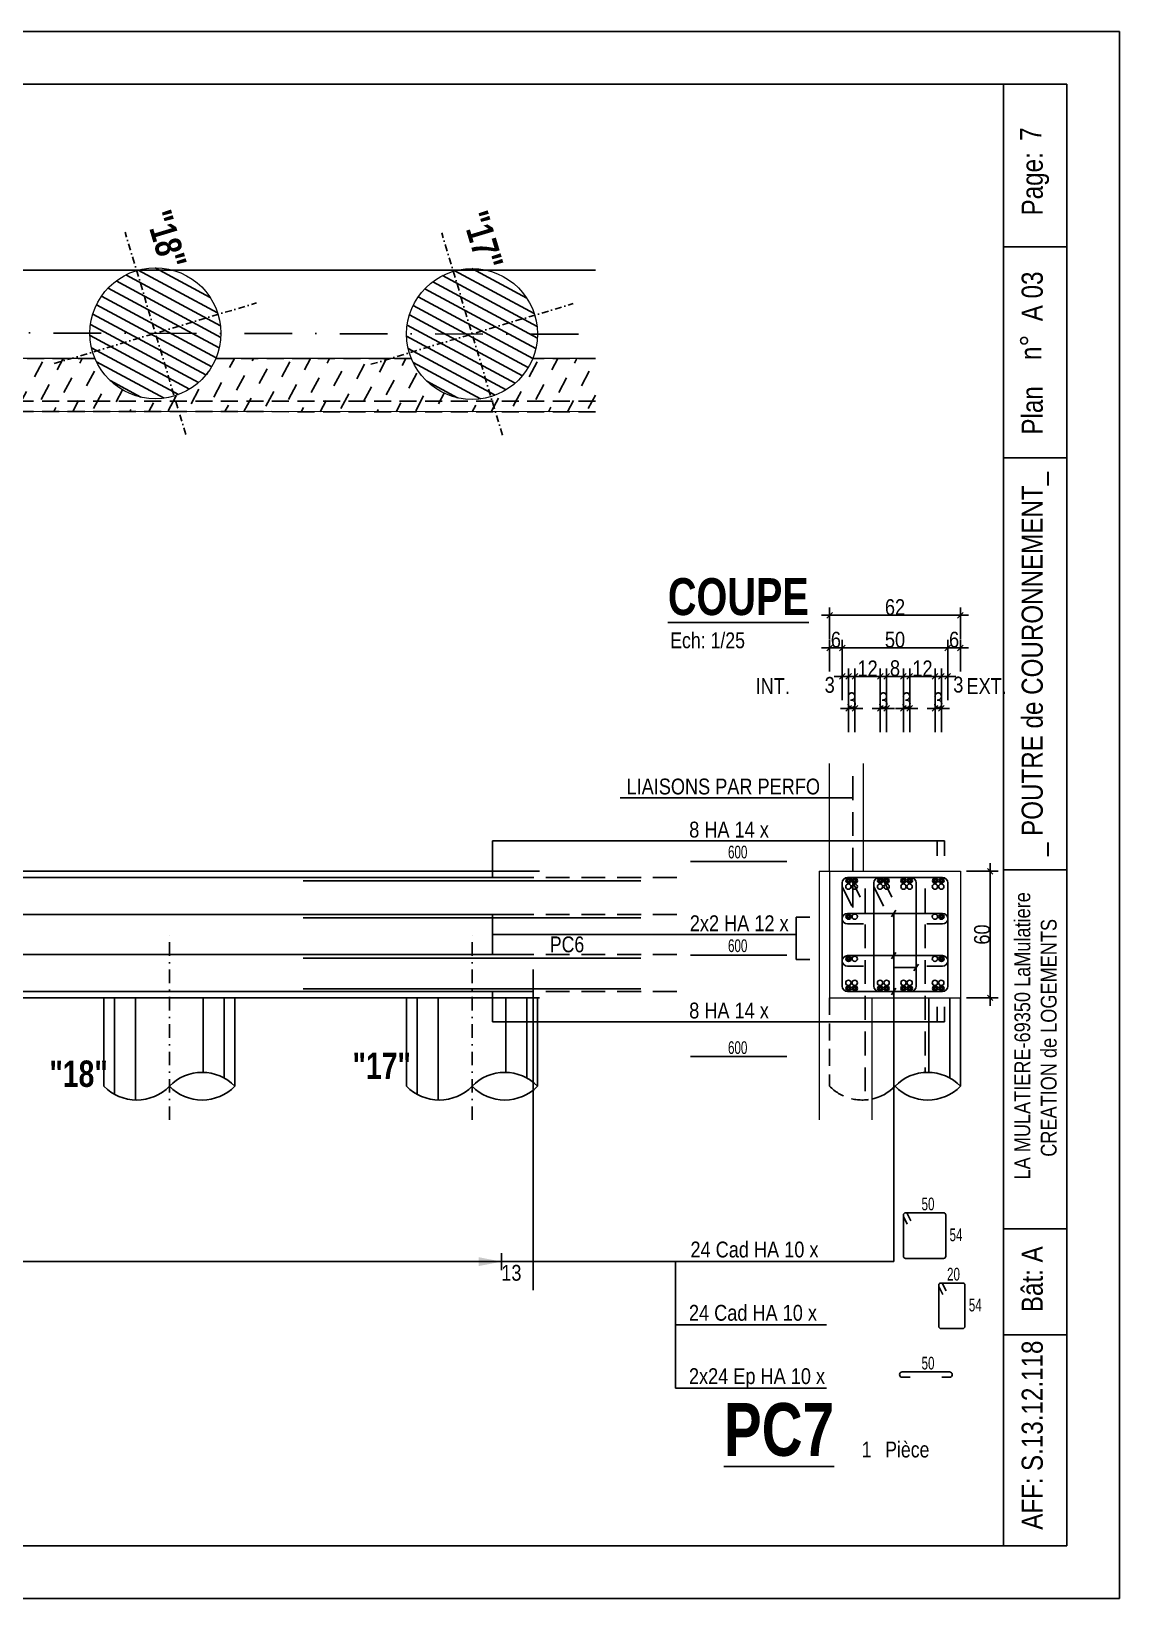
# Model space of a CAD drawing. Header units: centimetres. Extents: x 20328 to 51171, y -21855 to -16644.
# Drawn here: x 37892 to 38923, y -18525 to -17040 of the extents above; entities that cross this region are included whole.
import ezdxf
from ezdxf.enums import TextEntityAlignment as Align

# ---------------------------------------------------------------- set-up
doc = ezdxf.new("R2010")
doc.units = ezdxf.units.CM
doc.header["$LTSCALE"] = 25.4
doc.header["$PDMODE"] = 1
doc.header["$PDSIZE"] = -2
doc.linetypes.add('CACHEX2', pattern=[19.049999999999997, 12.7, -6.35])
doc.linetypes.add('TIRETPTX2', pattern=[50.8, 25.4, -12.7, 0, -12.7])
for name, color, linetype in [('01_cote_gen', 4, 'Continuous'), ('01_fenetres', 171, 'Continuous'), ('01_linteaux', 2, 'Continuous'), ('01_murs_sup', 2, 'CACHEX2'), ('01_poch_murs', 253, 'Continuous'), ('01_texte', 230, 'Continuous'), ('AA_COTES', 2, 'Continuous')]:
    doc.layers.add(name, color=color, linetype=linetype)
doc.layers.add('01_murs_coup', color=5, linetype='Continuous', lineweight=60)
doc.layers.add('01_PIEUX', color=5, linetype='Continuous', lineweight=60)
doc.styles.add('impact', font='impact.ttf')
doc.styles.add('MATTE_TXT', font='arial.ttf')
doc.styles.add('STYLE2', font='ARIALN.TTF')
doc.dimstyles.new('JB25', dxfattribs={"dimscale": 0.1, "dimtxt": 150, "dimasz": 15, "dimexe": 0.1, "dimexo": 0.1, "dimgap": 0.09, "dimtad": 1, "dimdec": 1, "dimlfac": 0.5, "dimdsep": 46, "dimtxsty": 'STYLE2', "dimblk1": 'BOND_G', "dimblk2": 'BOND_D', "dimsah": 1, "dimcen": 1.5, "dimdle": 0.01, "dimse1": 1, "dimse2": 1, "dimclrd": 4, "dimclre": 2, "dimclrt": 6, "dimazin": 2, "dimtfac": 2.333333333333333, "dimtdec": 1, "dimtix": 1, "dimtmove": 2, "dimatfit": 3, "dimldrblk": 'BOND_G', "dimfxl": 1, "dimtolj": 1, "dimtzin": 0, "dimarcsym": 0})

# ---------------------------------------------------------------- blocks, each defined once
blk = doc.blocks.new('BOND_G')
at = {"layer": 'AA_COTES', "color": 0}
for p, q in [((0, -5), (0, 14.99999999999999)), ((5, 0), (-5, 0)), ((1.767766952966312, 1.767766952966312), (-1.767766952966426, -1.767766952966426))]:
    blk.add_line(p, q, dxfattribs=at)
blk = doc.blocks.new('BOND_D')
at = {"layer": 'AA_COTES', "color": 0}
for p, q in [((5, 0), (-5, 0)), ((-1.767766952966312, -1.767766952966312), (1.767766952966426, 1.767766952966426)), ((0, 5), (0, -15))]:
    blk.add_line(p, q, dxfattribs=at)
blk = doc.blocks.new('*D149')
at = {"layer": '01_cote_gen', "color": 4, "lineweight": -2, "ltscale": 3, "transparency": 16777216}
blk.add_line((38800.09260186889, -17837.67385130854), (38800.09260186889, -17954.67385130854), dxfattribs=at)
at = {"layer": 'Defpoints', "color": 0, "ltscale": 3, "transparency": 16777216}
for p in [(38695.06201188499, -17836.17385130854), (38695.06201188499, -17956.17385130854), (38800.09260186889, -17956.17385130854)]:
    blk.add_point(p, dxfattribs=at)
at = {"layer": '01_cote_gen', "color": 4, "lineweight": -2, "ltscale": 3, "transparency": 16777216, "xscale": 1.5, "yscale": 1.5, "zscale": 1.5}
for name, p, rotation in [('BOND_G', (38800.09260186889, -17836.17385130854), 90), ('BOND_D', (38800.09260186889, -17956.17385130854), 270)]:
    blk.add_blockref(name, p, dxfattribs=dict(at, rotation=rotation))
at = {"layer": '01_cote_gen', "color": 6, "ltscale": 3, "transparency": 16777216, "insert": (38792.42500705308, -17896.17385130854), "char_height": 15, "attachment_point": 5, "rotation": 90, "style": 'STYLE2'}
blk.add_mtext('\\A1;60', dxfattribs=at)
blk = doc.blocks.new('*D150')
at = {"layer": '01_cote_gen', "color": 4, "lineweight": -2, "ltscale": 3, "transparency": 16777216}
blk.add_line((38649.43281403344, -17593.73016370463), (38770.43281403344, -17593.73016370463), dxfattribs=at)
at = {"layer": 'Defpoints', "color": 0, "ltscale": 3, "transparency": 16777216}
for p in [(38771.93281403344, -17593.73016370463), (38647.93281403344, -17606.14293581467), (38771.93281403344, -17606.14293581467)]:
    blk.add_point(p, dxfattribs=at)
at = {"layer": '01_cote_gen', "color": 4, "lineweight": -2, "ltscale": 3, "transparency": 16777216, "xscale": 1.5, "yscale": 1.5, "zscale": 1.5, "rotation": 180}
blk.add_blockref('BOND_G', (38647.93281403344, -17593.73016370463), dxfattribs=at)
at = {"layer": '01_cote_gen', "color": 4, "lineweight": -2, "ltscale": 3, "transparency": 16777216, "xscale": 1.5, "yscale": 1.5, "zscale": 1.5}
blk.add_blockref('BOND_D', (38771.93281403344, -17593.73016370463), dxfattribs=at)
at = {"layer": '01_cote_gen', "color": 6, "ltscale": 3, "transparency": 16777216, "insert": (38709.93281403344, -17586.06256888881), "char_height": 15, "attachment_point": 5, "style": 'STYLE2'}
blk.add_mtext('\\A1;62', dxfattribs=at)
blk = doc.blocks.new('*D151')
at = {"layer": '01_cote_gen', "color": 4, "lineweight": -2, "ltscale": 3, "transparency": 16777216}
blk.add_line((38661.43281403344, -17624.55937039464), (38758.43281403344, -17624.55937039464), dxfattribs=at)
at = {"layer": 'Defpoints', "color": 0, "ltscale": 3, "transparency": 16777216}
for p in [(38759.93281403344, -17624.55937039464), (38659.93281403344, -17672.43817275892), (38759.93281403344, -17672.43817275892)]:
    blk.add_point(p, dxfattribs=at)
at = {"layer": '01_cote_gen', "color": 4, "lineweight": -2, "ltscale": 3, "transparency": 16777216, "xscale": 1.5, "yscale": 1.5, "zscale": 1.5, "rotation": 180}
blk.add_blockref('BOND_G', (38659.93281403344, -17624.55937039464), dxfattribs=at)
at = {"layer": '01_cote_gen', "color": 4, "lineweight": -2, "ltscale": 3, "transparency": 16777216, "xscale": 1.5, "yscale": 1.5, "zscale": 1.5}
blk.add_blockref('BOND_D', (38759.93281403344, -17624.55937039464), dxfattribs=at)
at = {"layer": '01_cote_gen', "color": 6, "ltscale": 3, "transparency": 16777216, "insert": (38709.93281403344, -17616.89177557881), "char_height": 15, "attachment_point": 5, "style": 'STYLE2'}
blk.add_mtext('\\A1;50', dxfattribs=at)
blk = doc.blocks.new('*D152')
at = {"layer": '01_cote_gen', "color": 4, "lineweight": -2, "ltscale": 3, "transparency": 16777216}
blk.add_line((38661.43281403344, -17651.56581411452), (38664.43281403344, -17651.56581411452), dxfattribs=at)
at = {"layer": 'Defpoints', "color": 0, "ltscale": 3, "transparency": 16777216}
for p in [(38665.93281403344, -17651.56581411452), (38665.93281403344, -17679.09484199704), (38659.93281403344, -17694.19157116121)]:
    blk.add_point(p, dxfattribs=at)
at = {"layer": '01_cote_gen', "color": 4, "lineweight": -2, "ltscale": 3, "transparency": 16777216, "xscale": 1.5, "yscale": 1.5, "zscale": 1.5, "rotation": 180}
blk.add_blockref('BOND_G', (38659.93281403344, -17651.56581411452), dxfattribs=at)
at = {"layer": '01_cote_gen', "color": 4, "lineweight": -2, "ltscale": 3, "transparency": 16777216, "xscale": 1.5, "yscale": 1.5, "zscale": 1.5}
blk.add_blockref('BOND_D', (38665.93281403344, -17651.56581411452), dxfattribs=at)
at = {"layer": '01_cote_gen', "color": 6, "ltscale": 3, "transparency": 16777216, "insert": (38648.06096155394, -17659.70327460143), "char_height": 15, "attachment_point": 5, "style": 'STYLE2'}
blk.add_mtext('\\A1;3', dxfattribs=at)
blk = doc.blocks.new('*D153')
at = {"layer": '01_cote_gen', "color": 4, "lineweight": -2, "ltscale": 3, "transparency": 16777216}
for p, q in [((38664.43281403344, -17681.93637723727), (38662.93281403344, -17681.93637723727)), ((38671.93281403344, -17681.93637723727), (38665.93281403344, -17681.93637723727)), ((38673.43281403344, -17681.93637723727), (38674.93281403344, -17681.93637723727))]:
    blk.add_line(p, q, dxfattribs=at)
at = {"layer": 'Defpoints', "color": 0, "ltscale": 3, "transparency": 16777216}
for p in [(38665.93281403344, -17679.09484199704), (38665.93281403344, -17681.93637723727), (38671.93281403344, -17679.09484199704)]:
    blk.add_point(p, dxfattribs=at)
at = {"layer": '01_cote_gen', "color": 4, "lineweight": -2, "ltscale": 3, "transparency": 16777216, "xscale": 1.5, "yscale": 1.5, "zscale": 1.5}
blk.add_blockref('BOND_D', (38665.93281403344, -17681.93637723727), dxfattribs=at)
at = {"layer": '01_cote_gen', "color": 4, "lineweight": -2, "ltscale": 3, "transparency": 16777216, "xscale": 1.5, "yscale": 1.5, "zscale": 1.5, "rotation": 180}
blk.add_blockref('BOND_G', (38671.93281403344, -17681.93637723727), dxfattribs=at)
at = {"layer": '01_cote_gen', "color": 6, "ltscale": 3, "transparency": 16777216, "insert": (38668.93281403344, -17674.26878242145), "char_height": 15, "attachment_point": 5, "style": 'STYLE2'}
blk.add_mtext('\\A1;3', dxfattribs=at)
blk = doc.blocks.new('*D154')
at = {"layer": '01_cote_gen', "color": 4, "lineweight": -2, "ltscale": 3, "transparency": 16777216}
blk.add_line((38673.43281403344, -17651.56581411452), (38694.43281403344, -17651.56581411452), dxfattribs=at)
at = {"layer": 'Defpoints', "color": 0, "ltscale": 3, "transparency": 16777216}
for p in [(38695.93281403344, -17651.56581411452), (38671.93281403344, -17679.09484199704), (38695.93281403344, -17679.09484199704)]:
    blk.add_point(p, dxfattribs=at)
at = {"layer": '01_cote_gen', "color": 4, "lineweight": -2, "ltscale": 3, "transparency": 16777216, "xscale": 1.5, "yscale": 1.5, "zscale": 1.5, "rotation": 180}
blk.add_blockref('BOND_G', (38671.93281403344, -17651.56581411452), dxfattribs=at)
at = {"layer": '01_cote_gen', "color": 4, "lineweight": -2, "ltscale": 3, "transparency": 16777216, "xscale": 1.5, "yscale": 1.5, "zscale": 1.5}
blk.add_blockref('BOND_D', (38695.93281403344, -17651.56581411452), dxfattribs=at)
at = {"layer": '01_cote_gen', "color": 6, "ltscale": 3, "transparency": 16777216, "insert": (38683.93281403344, -17644.02611834372), "char_height": 15, "attachment_point": 5, "style": 'STYLE2'}
blk.add_mtext('\\A1;12', dxfattribs=at)
blk = doc.blocks.new('*D155')
at = {"layer": '01_cote_gen', "color": 4, "lineweight": -2, "ltscale": 3, "transparency": 16777216}
for p, q in [((38694.43281403344, -17681.93637723727), (38692.93281403344, -17681.93637723727)), ((38701.93281403344, -17681.93637723727), (38695.93281403344, -17681.93637723727)), ((38703.43281403344, -17681.93637723727), (38704.93281403344, -17681.93637723727))]:
    blk.add_line(p, q, dxfattribs=at)
at = {"layer": 'Defpoints', "color": 0, "ltscale": 3, "transparency": 16777216}
for p in [(38695.93281403344, -17679.09484199704), (38695.93281403344, -17681.93637723727), (38701.93281403344, -17679.09484199704)]:
    blk.add_point(p, dxfattribs=at)
at = {"layer": '01_cote_gen', "color": 4, "lineweight": -2, "ltscale": 3, "transparency": 16777216, "xscale": 1.5, "yscale": 1.5, "zscale": 1.5}
blk.add_blockref('BOND_D', (38695.93281403344, -17681.93637723727), dxfattribs=at)
at = {"layer": '01_cote_gen', "color": 4, "lineweight": -2, "ltscale": 3, "transparency": 16777216, "xscale": 1.5, "yscale": 1.5, "zscale": 1.5, "rotation": 180}
blk.add_blockref('BOND_G', (38701.93281403344, -17681.93637723727), dxfattribs=at)
at = {"layer": '01_cote_gen', "color": 6, "ltscale": 3, "transparency": 16777216, "insert": (38698.93281403344, -17674.26878242145), "char_height": 15, "attachment_point": 5, "style": 'STYLE2'}
blk.add_mtext('\\A1;3', dxfattribs=at)
blk = doc.blocks.new('*D156')
at = {"layer": '01_cote_gen', "color": 4, "lineweight": -2, "ltscale": 3, "transparency": 16777216}
for p, q in [((38716.43281403343, -17681.93637723727), (38714.93281403343, -17681.93637723727)), ((38723.93281403343, -17681.93637723727), (38717.93281403343, -17681.93637723727)), ((38725.43281403343, -17681.93637723727), (38726.93281403343, -17681.93637723727))]:
    blk.add_line(p, q, dxfattribs=at)
at = {"layer": 'Defpoints', "color": 0, "ltscale": 3, "transparency": 16777216}
for p in [(38717.93281403343, -17679.09484199704), (38717.93281403343, -17681.93637723727), (38723.93281403343, -17679.09484199704)]:
    blk.add_point(p, dxfattribs=at)
at = {"layer": '01_cote_gen', "color": 4, "lineweight": -2, "ltscale": 3, "transparency": 16777216, "xscale": 1.5, "yscale": 1.5, "zscale": 1.5}
blk.add_blockref('BOND_D', (38717.93281403343, -17681.93637723727), dxfattribs=at)
at = {"layer": '01_cote_gen', "color": 4, "lineweight": -2, "ltscale": 3, "transparency": 16777216, "xscale": 1.5, "yscale": 1.5, "zscale": 1.5, "rotation": 180}
blk.add_blockref('BOND_G', (38723.93281403343, -17681.93637723727), dxfattribs=at)
at = {"layer": '01_cote_gen', "color": 6, "ltscale": 3, "transparency": 16777216, "insert": (38720.93281403343, -17674.26878242145), "char_height": 15, "attachment_point": 5, "style": 'STYLE2'}
blk.add_mtext('\\A1;3', dxfattribs=at)
blk = doc.blocks.new('*D157')
at = {"layer": '01_cote_gen', "color": 4, "lineweight": -2, "ltscale": 3, "transparency": 16777216}
for p, q in [((38746.43281403344, -17681.93637723727), (38744.93281403344, -17681.93637723727)), ((38753.93281403344, -17681.93637723727), (38747.93281403344, -17681.93637723727)), ((38755.43281403344, -17681.93637723727), (38756.93281403344, -17681.93637723727))]:
    blk.add_line(p, q, dxfattribs=at)
at = {"layer": 'Defpoints', "color": 0, "ltscale": 3, "transparency": 16777216}
for p in [(38747.93281403344, -17679.09484199704), (38747.93281403344, -17681.93637723727), (38753.93281403344, -17679.09484199704)]:
    blk.add_point(p, dxfattribs=at)
at = {"layer": '01_cote_gen', "color": 4, "lineweight": -2, "ltscale": 3, "transparency": 16777216, "xscale": 1.5, "yscale": 1.5, "zscale": 1.5}
blk.add_blockref('BOND_D', (38747.93281403344, -17681.93637723727), dxfattribs=at)
at = {"layer": '01_cote_gen', "color": 4, "lineweight": -2, "ltscale": 3, "transparency": 16777216, "xscale": 1.5, "yscale": 1.5, "zscale": 1.5, "rotation": 180}
blk.add_blockref('BOND_G', (38753.93281403344, -17681.93637723727), dxfattribs=at)
at = {"layer": '01_cote_gen', "color": 6, "ltscale": 3, "transparency": 16777216, "insert": (38750.93281403344, -17674.26878242145), "char_height": 15, "attachment_point": 5, "style": 'STYLE2'}
blk.add_mtext('\\A1;3', dxfattribs=at)
blk = doc.blocks.new('*D158')
at = {"layer": '01_cote_gen', "color": 4, "lineweight": -2, "ltscale": 3, "transparency": 16777216}
blk.add_line((38703.43281403344, -17651.56581411452), (38716.43281403343, -17651.56581411452), dxfattribs=at)
at = {"layer": 'Defpoints', "color": 0, "ltscale": 3, "transparency": 16777216}
for p in [(38717.93281403343, -17651.56581411452), (38701.93281403344, -17687.67611267118), (38717.93281403343, -17687.67611267118)]:
    blk.add_point(p, dxfattribs=at)
at = {"layer": '01_cote_gen', "color": 4, "lineweight": -2, "ltscale": 3, "transparency": 16777216, "xscale": 1.5, "yscale": 1.5, "zscale": 1.5, "rotation": 180}
blk.add_blockref('BOND_G', (38701.93281403344, -17651.56581411452), dxfattribs=at)
at = {"layer": '01_cote_gen', "color": 4, "lineweight": -2, "ltscale": 3, "transparency": 16777216, "xscale": 1.5, "yscale": 1.5, "zscale": 1.5}
blk.add_blockref('BOND_D', (38717.93281403343, -17651.56581411452), dxfattribs=at)
at = {"layer": '01_cote_gen', "color": 6, "ltscale": 3, "transparency": 16777216, "insert": (38709.93281403344, -17643.8982192987), "char_height": 15, "attachment_point": 5, "style": 'STYLE2'}
blk.add_mtext('\\A1;8', dxfattribs=at)
blk = doc.blocks.new('*D159')
at = {"layer": '01_cote_gen', "color": 4, "lineweight": -2, "ltscale": 3, "transparency": 16777216}
blk.add_line((38725.43281403343, -17651.56581411452), (38746.43281403344, -17651.56581411452), dxfattribs=at)
at = {"layer": 'Defpoints', "color": 0, "ltscale": 3, "transparency": 16777216}
for p in [(38747.93281403344, -17651.56581411452), (38723.93281403343, -17686.84846450727), (38747.93281403344, -17686.84846450727)]:
    blk.add_point(p, dxfattribs=at)
at = {"layer": '01_cote_gen', "color": 4, "lineweight": -2, "ltscale": 3, "transparency": 16777216, "xscale": 1.5, "yscale": 1.5, "zscale": 1.5, "rotation": 180}
blk.add_blockref('BOND_G', (38723.93281403343, -17651.56581411452), dxfattribs=at)
at = {"layer": '01_cote_gen', "color": 4, "lineweight": -2, "ltscale": 3, "transparency": 16777216, "xscale": 1.5, "yscale": 1.5, "zscale": 1.5}
blk.add_blockref('BOND_D', (38747.93281403344, -17651.56581411452), dxfattribs=at)
at = {"layer": '01_cote_gen', "color": 6, "ltscale": 3, "transparency": 16777216, "insert": (38735.93281403344, -17644.02611834372), "char_height": 15, "attachment_point": 5, "style": 'STYLE2'}
blk.add_mtext('\\A1;12', dxfattribs=at)
blk = doc.blocks.new('*D160')
at = {"layer": '01_cote_gen', "color": 4, "lineweight": -2, "ltscale": 3, "transparency": 16777216}
blk.add_line((38755.43281403344, -17651.56581411452), (38758.43281403344, -17651.56581411452), dxfattribs=at)
at = {"layer": 'Defpoints', "color": 0, "ltscale": 3, "transparency": 16777216}
for p in [(38759.93281403344, -17647.05937039464), (38759.93281403344, -17651.56581411452), (38753.93281403344, -17689.43637723727)]:
    blk.add_point(p, dxfattribs=at)
at = {"layer": '01_cote_gen', "color": 4, "lineweight": -2, "ltscale": 3, "transparency": 16777216, "xscale": 1.5, "yscale": 1.5, "zscale": 1.5, "rotation": 180}
blk.add_blockref('BOND_G', (38753.93281403344, -17651.56581411452), dxfattribs=at)
at = {"layer": '01_cote_gen', "color": 4, "lineweight": -2, "ltscale": 3, "transparency": 16777216, "xscale": 1.5, "yscale": 1.5, "zscale": 1.5}
blk.add_blockref('BOND_D', (38759.93281403344, -17651.56581411452), dxfattribs=at)
at = {"layer": '01_cote_gen', "color": 6, "ltscale": 3, "transparency": 16777216, "insert": (38769.90663097706, -17659.45626332769), "char_height": 15, "attachment_point": 5, "style": 'STYLE2'}
blk.add_mtext('\\A1;3', dxfattribs=at)
blk = doc.blocks.new('*D161')
at = {"layer": '01_cote_gen', "color": 4, "lineweight": -2, "ltscale": 3, "transparency": 16777216}
blk.add_line((38761.43281403344, -17624.55937039464), (38770.43281403344, -17624.55937039464), dxfattribs=at)
at = {"layer": 'Defpoints', "color": 0, "ltscale": 3, "transparency": 16777216}
for p in [(38771.93281403344, -17616.23016370463), (38771.93281403344, -17624.55937039464), (38759.93281403344, -17632.05937039464)]:
    blk.add_point(p, dxfattribs=at)
at = {"layer": '01_cote_gen', "color": 4, "lineweight": -2, "ltscale": 3, "transparency": 16777216, "xscale": 1.5, "yscale": 1.5, "zscale": 1.5, "rotation": 180}
blk.add_blockref('BOND_G', (38759.93281403344, -17624.55937039464), dxfattribs=at)
at = {"layer": '01_cote_gen', "color": 4, "lineweight": -2, "ltscale": 3, "transparency": 16777216, "xscale": 1.5, "yscale": 1.5, "zscale": 1.5}
blk.add_blockref('BOND_D', (38771.93281403344, -17624.55937039464), dxfattribs=at)
at = {"layer": '01_cote_gen', "color": 6, "ltscale": 3, "transparency": 16777216, "insert": (38765.93281403344, -17616.89177557881), "char_height": 15, "attachment_point": 5, "style": 'STYLE2'}
blk.add_mtext('\\A1;6', dxfattribs=at)
blk = doc.blocks.new('*D162')
at = {"layer": '01_cote_gen', "color": 4, "lineweight": -2, "ltscale": 3, "transparency": 16777216}
blk.add_line((38649.43281403344, -17624.55937039464), (38658.43281403344, -17624.55937039464), dxfattribs=at)
at = {"layer": 'Defpoints', "color": 0, "ltscale": 3, "transparency": 16777216}
for p in [(38647.93281403344, -17616.23016370463), (38659.93281403344, -17624.55937039464), (38659.93281403344, -17632.05937039464)]:
    blk.add_point(p, dxfattribs=at)
at = {"layer": '01_cote_gen', "color": 4, "lineweight": -2, "ltscale": 3, "transparency": 16777216, "xscale": 1.5, "yscale": 1.5, "zscale": 1.5, "rotation": 180}
blk.add_blockref('BOND_G', (38647.93281403344, -17624.55937039464), dxfattribs=at)
at = {"layer": '01_cote_gen', "color": 4, "lineweight": -2, "ltscale": 3, "transparency": 16777216, "xscale": 1.5, "yscale": 1.5, "zscale": 1.5}
blk.add_blockref('BOND_D', (38659.93281403344, -17624.55937039464), dxfattribs=at)
at = {"layer": '01_cote_gen', "color": 6, "ltscale": 3, "transparency": 16777216, "insert": (38653.93281403344, -17616.89177557881), "char_height": 15, "attachment_point": 5, "style": 'STYLE2'}
blk.add_mtext('\\A1;6', dxfattribs=at)

msp = doc.modelspace()

# ---------------------------------------------------------------- hatches: boundary and pattern name
at = {"layer": '01_murs_sup', "ltscale": 3}
h = msp.add_hatch(dxfattribs=at)
h.set_pattern_fill('DASH', color=256, scale=5, angle=61.70210637941265)
h.set_pattern_definition([(61.70210637941265, (38740.59153779997, 49805.99586679753), (-6.452218211044784, 21.50349111556219), [15.875, -15.875])])
edge = h.paths.add_edge_path()
edge.add_line((38426.07226318056, -17400.85305839828), (38426.07226318056, -17350.54102163832))
edge.add_line((38426.07226318055, -17350.54102163833), (38366.6484743992, -17350.54102163832))
edge.add_arc((38309.22302759042, -17327.16757390767), 62.00000000004039, -73.29789362057733, -22.147428078040605, ccw=False)
edge.add_arc((38309.22302759044, -17327.16757390773), 61.99999999998545, -157.8525719219947, -73.29789362058727, ccw=False)
edge.add_line((38251.79758078171, -17350.54102163835), (38066.36290209459, -17350.54102163835))
edge.add_arc((38009.22382474312, -17326.47598809552), 61.99999999995561, -73.29789362061757, -22.839168687700123, ccw=False)
edge.add_arc((38009.22382474307, -17326.4759880955), 62, -157.16083131227822, -73.29789362058727, ccw=False)
edge.add_line((37952.08474739156, -17350.54102163836), (37766.0674736724, -17350.54102163836))
edge.add_arc((37709.22462189568, -17325.78440228329), 62.00000000001379, -73.29789362058727, -23.534444899760786, ccw=False)
edge.add_arc((37709.22462189569, -17325.7844022833), 62, -156.4655551002362, -73.29789362058727, ccw=False)
edge.add_line((37652.38177011899, -17350.54102163836), (37467.20054105113, -17350.54102163835))
edge.add_arc((37409.23495530536, -17328.54122915881), 61.99999999992805, -73.2978936205975, -20.783354473212228, ccw=False)
edge.add_arc((37409.23495530533, -17328.54122915871), 62.0000000000291, -159.23417931136612, -73.29789362058727, ccw=False)
edge.add_line((37351.26263984736, -17350.5232818482), (37167.17568580966, -17350.4668000992))
edge.add_arc((37109.21688458737, -17328.44913989436), 62.00000000014465, -73.29789362054032, -20.80101676608001, ccw=False)
edge.add_arc((37109.21688458746, -17328.44913989451), 61.99999999998545, -144.1721796374992, -73.29789362058727, ccw=False)
edge.add_line((37058.94854361278, -17364.74092816199), (37017.1512126169, -17378.3922693055))
edge.add_line((37017.1512126169, -17378.39226930551), (37031.52520065224, -17426.29686798818))
edge.add_line((37031.52520065224, -17426.29686798817), (37110.6641298337, -17400.44946351885))
edge.add_line((37110.6641298337, -17400.44946351883), (38426.07226318056, -17400.85305839827))
at = {"layer": '01_poch_murs'}
h = msp.add_hatch(dxfattribs=at)
h.set_pattern_fill('ANSI31', color=256, scale=3, angle=-73.29789362058736)
h.set_pattern_definition([(331.7021063794126, (44215.21010603417, 22557.09347320472), (4.515381871355222, 8.386712797982092), [])])
h.paths.add_polyline_path([(38068.60816439623, -17308.65745269108, 0.4142135623730951), (37991.40528933868, -17267.09164844234), (38009.22382474307, -17326.4759880955)])
h.paths.add_polyline_path([(38009.22382474307, -17326.4759880955), (37991.40528933868, -17267.09164844234, 0.4142135623730951), (37949.83948508991, -17344.29452349989)])
h.paths.add_polyline_path([(38068.60816439623, -17308.65745269108), (38009.22382474307, -17326.4759880955), (38027.04236014748, -17385.86032774865, 0.4142135623730951)])
h.paths.add_polyline_path([(38027.04236014748, -17385.86032774865), (38009.22382474307, -17326.4759880955), (37949.83948508991, -17344.29452349989, 0.4142135623730951)])
h = msp.add_hatch(dxfattribs=at)
h.set_pattern_fill('ANSI31', color=256, scale=3, angle=-73.29789362058736)
h.set_pattern_definition([(331.7021063794126, (44515.20930888157, 22556.4018873925), (4.515381871355222, 8.386712797982092), [])])
h.paths.add_polyline_path([(38368.60736724363, -17309.34903850329, 0.4142135623730951), (38291.40449218605, -17267.78323425454), (38309.22302759047, -17327.1675739077)])
h.paths.add_polyline_path([(38309.22302759047, -17327.1675739077), (38291.40449218605, -17267.78323425454, 0.4142135623730951), (38249.83868793731, -17344.98610931211)])
h.paths.add_polyline_path([(38368.60736724363, -17309.34903850329), (38309.22302759047, -17327.1675739077), (38327.04156299486, -17386.55191356086, 0.4142135623730951)])
h.paths.add_polyline_path([(38327.04156299486, -17386.55191356086), (38309.22302759047, -17327.1675739077), (38249.83868793731, -17344.98610931211, 0.4142135623730951)])

# ---------------------------------------------------------------- linework, layer by layer
at = {"layer": '01_fenetres', "ltscale": 30}
for p, q in [((36872.77217928576, -17090.41257461515), (38872.77217928576, -17090.41257461515)), ((38812.77217928576, -17090.41257461515), (38812.77217928576, -18475.41257461515)), ((38872.77217928576, -17090.41257461515), (38872.77217928576, -18475.41257461515)), ((38872.77217928576, -17090.41257461515), (38872.77217928576, -18475.41257461515)), ((38872.77217928576, -17244.54496958273), (38812.77217928576, -17244.54496958273)), ((38872.77217928576, -17444.54496958273), (38812.77217928576, -17444.54496958273)), ((38812.77217928576, -17834.73984211803), (38872.77217928576, -17834.73984211803)), ((38812.77217928576, -18174.91257461515), (38872.77217928576, -18174.91257461515)), ((38812.77217928576, -18275.41257461515), (38872.77217928576, -18275.41257461515)), ((36872.77217928576, -18475.41257461515), (38872.77217928576, -18475.41257461515))]:
    msp.add_line(p, q, dxfattribs=at)
at = {"layer": '01_linteaux', "linetype": 'TIRETPTX2', "ltscale": 0.01}
for p, q in [((38037.96339797599, -17422.25718108447), (37980.48425151017, -17230.69479510654)), ((38337.96260082338, -17422.94876689668), (38280.48345435755, -17231.38638091873)), ((37913.44263175411, -17355.21556132841), (38105.00501773204, -17297.73641486258)), ((38213.44183460149, -17355.90714714062), (38405.00422057944, -17298.42800067479))]:
    msp.add_line(p, q, dxfattribs=at)
at = {"layer": '01_linteaux'}
for p, q in [((38426.07226318055, -17266.54102163832), (37089.05544485254, -17266.54102163832)), ((38516.30662157965, -17826.98714252184), (38607.57529348835, -17826.98714252184)), ((37062.48426748384, -17836.17385130854), (38373.22302759044, -17836.17385130854)), ((37126.48426748384, -17842.17385130854), (38362.22302759044, -17842.17385130854)), ((38469.22302759047, -17845.43422883663), (38149.22302759047, -17845.43422883664)), ((38659.93281403344, -17847.17385130854), (38659.93281403344, -17945.17385130854)), ((38664.93281403344, -17842.17385130854), (38754.93281403344, -17842.17385130854)), ((38667.8485282019, -17842.17385130854), (38676.93827889173, -17860.84324334405)), ((38689.93281403344, -17847.17385130854), (38689.93281403344, -17945.17385130854)), ((38697.8485282019, -17842.17385130854), (38706.93827889173, -17860.84324334405)), ((38729.93281403344, -17847.17385130854), (38729.93281403344, -17945.17385130854)), ((38759.93281403344, -17847.17385130854), (38759.93281403344, -17945.17385130854)), ((38659.93281403344, -17850.71046510883), (38669.02256472327, -17869.37985714433)), ((38689.93281403344, -17850.71046510883), (38699.02256472327, -17869.37985714433)), ((37126.48426748384, -17877.17385130854), (38362.22302759044, -17877.17385130854)), ((38754.93281403344, -17876.17385130854), (38664.93281403344, -17876.17385130854)), ((38469.22302759047, -17880.43422883663), (38149.22302759047, -17880.43422883664)), ((38679.93281403343, -17886.17385130854), (38664.93281403344, -17886.17385130854)), ((38754.93281403344, -17886.17385130854), (38739.93281403343, -17886.17385130854)), ((37126.48426748383, -17915.17385130854), (38362.22302759044, -17915.17385130854)), ((38469.22302759046, -17918.43422883663), (38149.22302759046, -17918.43422883664)), ((38516.30662157965, -17915.74541826648), (38607.57529348835, -17915.74541826648)), ((38754.93281403344, -17916.17385130854), (38664.93281403344, -17916.17385130854)), ((38679.93281403343, -17926.17385130854), (38664.93281403344, -17926.17385130854)), ((38754.93281403344, -17926.17385130854), (38739.93281403343, -17926.17385130854)), ((37126.48426748383, -17950.17385130854), (38362.22302759044, -17950.17385130854)), ((38469.22302759047, -17947.52717939721), (38149.22302759047, -17947.52717939722)), ((38664.93281403344, -17950.17385130854), (38754.93281403344, -17950.17385130854)), ((36922.71079179988, -17956.17385130854), (38373.22302759044, -17956.17385130854)), ((37960.48636612368, -18039.87793675516), (37960.48636612366, -17956.17385130854)), ((38084.48636612368, -18039.87793675516), (38084.48636612367, -17956.17385130854)), ((38247.22302759046, -18039.87793675521), (38247.22302759046, -17956.17385130854)), ((38371.22302759046, -18039.87793675521), (38371.22302759047, -17956.17385130856)), ((38771.93281403344, -18039.87793675519), (38771.93281403345, -17956.17385130854)), ((38516.30662157965, -18011.66761893038), (38607.57529348835, -18011.66761893038)), ((38719.97001309298, -18159.83635222988), (38755.97001309298, -18159.83635222988)), ((38721.13629876036, -18159.83635222988), (38724.7721990363, -18167.30410904409)), ((38717.97001309298, -18161.83635222988), (38717.97001309298, -18201.03635222988)), ((38717.97001309298, -18163.25099775), (38721.60591336891, -18170.7187545642)), ((38757.97001309298, -18161.83635222988), (38757.97001309298, -18201.03635222988)), ((38719.97001309298, -18203.03635222988), (38755.97001309298, -18203.03635222988)), ((38751.45851463488, -18228.35185964639), (38751.45851463488, -18267.55185964639)), ((38751.45851463488, -18229.76650516651), (38755.09441491081, -18237.23426198071)), ((38753.45851463488, -18226.35185964639), (38774.19791660534, -18226.35185964639)), ((38754.62480030226, -18226.35185964639), (38758.2607005782, -18233.81961646059)), ((38776.19791660534, -18228.35185964639), (38776.19791660534, -18267.55185964639)), ((38753.45851463488, -18269.55185964639), (38774.19791660534, -18269.55185964639)), ((38761.67355986356, -18310.64046754086), (38716.67355986356, -18310.64046754086)), ((38724.17355986355, -18315.64046754086), (38716.67355986356, -18315.64046754086)), ((38761.67355986356, -18315.64046754086), (38754.17355986355, -18315.64046754086))]:
    msp.add_line(p, q, dxfattribs=at)
at = {"layer": '01_linteaux', "linetype": 'TIRETPTX2', "ltscale": 0.07}
msp.add_line((37641.39667134762, -17325.62803904025), (38426.07226318055, -17327.43694553517), dxfattribs=at)
at = {"layer": '01_linteaux', "linetype": 'CACHEX2', "ltscale": 0.05}
msp.add_line((38426.07226318056, -17390.85305792754), (37109.07395685296, -17390.4489751496), dxfattribs=at)
at = {"layer": '01_linteaux', "linetype": 'TIRETPTX2', "ltscale": 0.02}
for p, q in [((38022.48636612368, -18071.87171277303), (38022.48636612367, -17890.54009778684)), ((38309.22302759047, -18071.87171277303), (38309.22302759047, -17890.54009778684))]:
    msp.add_line(p, q, dxfattribs=at)
at = {"layer": '01_linteaux', "const_width": 3}
for points in [[(38664.68281403344, -17845.17385130854, 1), (38667.18281403344, -17845.17385130854, 1)], [(38670.68281403344, -17845.17385130854, 1), (38673.18281403344, -17845.17385130854, 1)], [(38694.68281403344, -17845.17385130854, 1), (38697.18281403344, -17845.17385130854, 1)], [(38700.68281403344, -17845.17385130854, 1), (38703.18281403344, -17845.17385130854, 1)], [(38716.68281403343, -17845.17385130854, 1), (38719.18281403343, -17845.17385130854, 1)], [(38722.68281403343, -17845.17385130854, 1), (38725.18281403343, -17845.17385130854, 1)], [(38746.68281403343, -17845.17385130854, 1), (38749.18281403343, -17845.17385130854, 1)], [(38752.68281403344, -17845.17385130854, 1), (38755.18281403344, -17845.17385130854, 1)], [(38664.68281403344, -17879.17385130854, 1), (38667.18281403344, -17879.17385130854, 1)], [(38752.68281403344, -17879.17385130854, 1), (38755.18281403344, -17879.17385130854, 1)], [(38664.68281403344, -17919.17385130854, 1), (38667.18281403344, -17919.17385130854, 1)], [(38752.68281403344, -17919.17385130854, 1), (38755.18281403344, -17919.17385130854, 1)], [(38664.68281403344, -17947.17385130854, -1), (38667.18281403344, -17947.17385130854, -1)], [(38670.68281403344, -17947.17385130854, -1), (38673.18281403344, -17947.17385130854, -1)], [(38694.68281403344, -17947.17385130854, -1), (38697.18281403344, -17947.17385130854, -1)], [(38700.68281403344, -17947.17385130854, -1), (38703.18281403344, -17947.17385130854, -1)], [(38716.68281403343, -17947.17385130854, -1), (38719.18281403343, -17947.17385130854, -1)], [(38722.68281403343, -17947.17385130854, -1), (38725.18281403343, -17947.17385130854, -1)], [(38746.68281403343, -17947.17385130855, -1), (38749.18281403343, -17947.17385130855, -1)], [(38752.68281403344, -17947.17385130854, -1), (38755.18281403344, -17947.17385130854, -1)]]:
    msp.add_lwpolyline(points, format="xyb", close=True, dxfattribs=at)
at = {"layer": '01_linteaux'}
for centre in [(38665.76533804847, -17850.74273537741), (38665.93281403344, -17845.17385130854), (38671.76533804847, -17850.74273537741), (38671.93281403344, -17845.17385130854), (38695.76533804847, -17850.74273537741), (38695.93281403344, -17845.17385130854), (38701.93281403344, -17845.17385130854), (38702.00540696947, -17850.74273537741), (38717.93281403343, -17845.17385130854), (38717.95709696675, -17850.74273537741), (38723.76533804846, -17850.74273537741), (38723.93281403343, -17845.17385130854), (38747.76533804846, -17850.74273537741), (38747.93281403343, -17845.17385130854), (38753.76533804847, -17850.74273537741), (38753.93281403344, -17845.17385130854), (38665.93281403344, -17879.17385130854), (38671.76533804847, -17879.21642998845), (38747.76533804846, -17879.21642998844), (38753.93281403344, -17879.17385130854), (38665.93281403344, -17919.17385130854), (38671.76533804847, -17919.15420302734), (38747.76533804846, -17919.15420302734), (38753.93281403344, -17919.17385130854), (38665.76533804847, -17941.9094724477), (38665.93281403344, -17947.17385130854), (38671.76533804847, -17941.9094724477), (38671.93281403344, -17947.17385130854), (38695.76533804847, -17941.9094724477), (38695.93281403344, -17947.17385130854), (38701.93281403344, -17947.17385130854), (38702.00540696947, -17941.9094724477), (38717.93281403343, -17947.17385130854), (38717.95709696675, -17941.9094724477), (38723.76533804846, -17941.9094724477), (38723.93281403343, -17947.17385130854), (38747.76533804846, -17941.9094724477), (38747.93281403343, -17947.17385130855), (38753.76533804847, -17941.9094724477), (38753.93281403344, -17947.17385130854)]:
    msp.add_circle(centre, 2.5, dxfattribs=at)
for centre, radius, start, end in [((38664.93281403344, -17847.17385130854), 5, 90, 180), ((38694.93281403344, -17847.17385130854), 5, 90, 180), ((38724.93281403344, -17847.17385130854), 5, 0, 90), ((38754.93281403344, -17847.17385130854), 5, 0, 90), ((38664.93281403344, -17881.17385130854), 5, 90, 270), ((38754.93281403344, -17881.17385130854), 5, 270, 90), ((38664.93281403344, -17921.17385130854), 5, 90, 270), ((38754.93281403344, -17921.17385130854), 5, 270, 90), ((38664.93281403344, -17945.17385130854), 5, 180, 270), ((38694.93281403344, -17945.17385130854), 5, 180, 270), ((38724.93281403344, -17945.17385130854), 5, 270, 0), ((38754.93281403344, -17945.17385130854), 5, 270, 0), ((38053.4863661237, -18070.01766781027), 43.23659778560273, 44.19387071995286, 135.8061292800471), ((38340.22302759047, -18070.01766781029), 43.23659778560273, 44.19387071995287, 135.8061292800471), ((38740.93281403345, -18070.01766781027), 43.23659778560273, 44.19387071995281, 135.8061292800472), ((37991.4863661237, -18009.73820570007), 43.23659778560273, 224.1938707199528, 315.8061292800471), ((38053.4863661237, -18009.73820570007), 43.23659778560273, 224.1938707199528, 315.8061292800471), ((38278.22302759047, -18009.73820570008), 43.23659778560273, 224.1938707199528, 315.8061292800469), ((38340.22302759047, -18009.73820570008), 43.23659778560273, 224.1938707199528, 315.8061292800469), ((38678.93281403345, -18009.73820570007), 43.23659778560273, 282.0143689077989, 315.8061292800472), ((38740.93281403345, -18009.73820570007), 43.23659778560273, 224.1938707199528, 315.8061292800472), ((38719.97001309298, -18161.83635222988), 2, 90, 180), ((38755.97001309298, -18161.83635222988), 2, 0, 90), ((38719.97001309298, -18201.03635222988), 2, 180, 270), ((38755.97001309298, -18201.03635222988), 2, 270, 0), ((38753.45851463488, -18228.35185964639), 2, 90, 180), ((38774.19791660534, -18228.35185964639), 2, 0, 90), ((38753.45851463488, -18267.55185964639), 2, 180, 270), ((38774.19791660534, -18267.55185964639), 2, 270, 0), ((38716.67355986356, -18313.14046754086), 2.5, 90, 270), ((38761.67355986356, -18313.14046754086), 2.5, 270, 90)]:
    msp.add_arc(centre, radius, start, end, dxfattribs=at)
at = {"layer": '01_murs_coup', "linetype": 'Continuous', "lineweight": 5}
for p, q in [((37952.08474739157, -17350.54102163835), (37766.06747367241, -17350.54102163833)), ((38251.79758078172, -17350.54102163833), (38066.3629020946, -17350.54102163835)), ((38426.07226318055, -17350.54102163832), (38366.64847439921, -17350.54102163833)), ((38426.07226318056, -17400.85305839828), (37110.6641298337, -17400.44946351882)), ((38647.93281403344, -17836.17385130854), (38647.93281403344, -17734.18933552099)), ((38679.93281403344, -17836.17385130854), (38679.93281403344, -17734.18933552099)), ((38637.93281403344, -17836.17385130854), (38771.93281403344, -17836.17385130854)), ((38637.93281403344, -17836.17385130854), (38637.93281403345, -18071.5876767686)), ((38647.93281403344, -17836.17385130854), (38647.93281403344, -17956.17385130854)), ((38771.93281403344, -17836.17385130854), (38771.93281403344, -17956.17385130854)), ((38647.93281403344, -17956.17385130854), (38771.93281403344, -17956.17385130854)), ((38687.93281403344, -17956.17385130854), (38687.93281403345, -18071.58767676859))]:
    msp.add_line(p, q, dxfattribs=at)
at = {"layer": '01_murs_sup', "ltscale": 0.05}
for p, q in [((37952.08474739157, -17350.54102163835), (37766.06747367241, -17350.54102163835)), ((38251.79758078172, -17350.54102163835), (38066.3629020946, -17350.54102163835)), ((38426.07226318055, -17350.54102163833), (38366.64847439921, -17350.54102163833)), ((38426.07226318055, -17400.85305839828), (37110.6641298337, -17400.44946351883)), ((38647.93281403344, -17956.17385130854), (38647.93281403345, -18039.87793675517))]:
    msp.add_line(p, q, dxfattribs=at)
at = {"layer": '01_murs_sup', "ltscale": 0.07}
for p, q in [((38670.11158495964, -17746.2536754285), (38670.11158495964, -17876.17385130854)), ((38311.22302759046, -17842.17385130854), (38509.09695124303, -17842.17385130854)), ((38681.65111812876, -17852.64851831211), (38681.65111812876, -18052.88926838593)), ((38738.49203529608, -17852.64851831211), (38738.49203529608, -18026.85001803374)), ((38311.22302759046, -17877.17385130854), (38509.09695124303, -17877.17385130854)), ((38311.22302759046, -17915.17385130854), (38509.09695124303, -17915.17385130854)), ((38311.22302759046, -17950.17385130854), (38509.09695124303, -17950.17385130854))]:
    msp.add_line(p, q, dxfattribs=at)
at = {"layer": '01_murs_sup', "ltscale": 0.05}
msp.add_arc((38678.93281403345, -18009.73820570007), 43.23659778560273, 224.1938707199528, 282.0143689075859, dxfattribs=at)
at = {"layer": '01_PIEUX', "linetype": 'Continuous', "lineweight": 5}
for centre in [(38009.22382474307, -17326.4759880955), (38309.22302759047, -17327.1675739077)]:
    msp.add_circle(centre, 62, dxfattribs=at)
at = {"layer": '01_poch_murs'}
for p, q in [((37970.48636612373, -18047.53242996873), (37970.48636612373, -17956.17385130854)), ((37990.48636612373, -18052.96323766153), (37990.48636612373, -17956.17385130854)), ((38054.48636612372, -17956.17385130854), (38054.48636612372, -18026.79263584872)), ((38074.48636612372, -17956.17385130854), (38074.48636612372, -18032.2234435415)), ((38257.22302759048, -18047.53242996878), (38257.22302759049, -17956.17385130854)), ((38277.22302759048, -18052.96323766158), (38277.22302759049, -17956.17385130854)), ((38341.22302759047, -17956.17385130854), (38341.22302759047, -18026.79263584876)), ((38361.22302759047, -17956.17385130854), (38361.22302759047, -18032.22344354154)), ((38741.93281403345, -17956.17385130853), (38741.93281403345, -18026.79263584875)), ((38761.93281403345, -17956.17385130853), (38761.93281403345, -18032.22344354153))]:
    msp.add_line(p, q, dxfattribs=at)
at = {"layer": '01_texte', "ltscale": 30}
for p, q in [((36822.77217928576, -17040.41257461515), (38922.77217928576, -17040.41257461515)), ((38922.77217928576, -17040.41257461515), (38922.77217928576, -18525.41257461515)), ((38328.67545353781, -17842.17385130854), (38328.67545353781, -17807.41557556391)), ((38328.67545353781, -17807.41557556391), (38756.70159694765, -17807.41557556391)), ((38749.96181225861, -17807.41557556391), (38749.96181225861, -17821.49705127392)), ((38756.70159694765, -17807.41557556391), (38756.70159694765, -17821.49705127392)), ((38328.67545353781, -17877.17385130854), (38328.67545353781, -17915.17385130854)), ((38616.31503225965, -17919.78783230709), (38616.31503225965, -17879.72095391218)), ((38616.31503225965, -17879.72095391218), (38629.10797068148, -17879.72095391218)), ((38328.67545353781, -17896.17385130854), (38616.31503225965, -17896.17385130854)), ((38616.31503225965, -17919.78783230709), (38629.10797068148, -17919.78783230709)), ((38328.67545353781, -17950.17385130854), (38328.67545353781, -17978.85762253168)), ((38749.96181225861, -17978.85762253168), (38749.96181225861, -17964.77614682166)), ((38756.70159694765, -17978.85762253168), (38756.70159694765, -17964.77614682166)), ((38328.67545353781, -17978.85762253168), (38756.70159694765, -17978.85762253168)), ((36822.77217928576, -18525.41257461515), (38922.77217928576, -18525.41257461515))]:
    msp.add_line(p, q, dxfattribs=at)
at = {"layer": '01_texte'}
msp.add_line((38449.39587912752, -17766.59327345174), (38670.11158495964, -17766.59327345174), dxfattribs=at)
at = {"layer": '01_texte', "linetype": 'Continuous'}
for p, q in [((38710.84278402683, -17873.06783348148), (38706.59001979859, -17879.27986913561)), ((38708.71640191271, -18206.10754074115), (38708.71640191271, -17876.17385130854)), ((38710.84278402683, -17913.06783348148), (38706.59001979859, -17919.27986913561)), ((38367.22302759044, -17929.20001694643), (38367.22302759044, -18233.15841280678)), ((38729.93281403344, -17927.38881372819), (38708.71640191271, -17927.38881372819)), ((38732.05919614756, -17924.28279590113), (38727.80643191932, -17930.49483155525)), ((38710.84278402683, -17947.06783348148), (38706.59001979859, -17953.27986913561)), ((38337.22302759044, -18198.10754074115), (38337.22302759044, -18214.10754074115)), ((37127.95804945722, -18206.10754074116), (38367.22302759044, -18206.10754074115)), ((38367.22302759044, -18206.10754074115), (38708.71640191271, -18206.10754074115)), ((38501.87496143579, -18206.10754074115), (38501.87496143579, -18326.08203001756)), ((38501.87496143579, -18266.08203001756), (38644.98437260938, -18266.08203001756)), ((38501.87496143579, -18326.08203001756), (38644.98437260938, -18326.08203001756))]:
    msp.add_line(p, q, dxfattribs=at)
for points in [[(38337.22302759041, -18206.10754074115), (38315.5230275904, -18201.90754074115), (38315.5230275904, -18206.10754074115)], [(38337.22302759041, -18206.10754074114), (38315.5230275904, -18210.30754074115), (38315.5230275904, -18206.10754074115)]]:
    msp.add_solid(points, dxfattribs=at)

# ---------------------------------------------------------------- texts
at = {"layer": '01_texte', "style": 'STYLE2'}
for s, height, p in [('7', 20, (38848.48104650161, -17144.14596243913)), ('Page:', 20, (38849.92348319825, -17214.83097619776)), (' A 03', 20, (38849.92348319825, -17321.47179360955)), ('n%%D', 20, (38848.48104650161, -17351.81494200086)), ('Plan', 20, (38849.92348319825, -17422.49995575947)), (' _ POUTRE de COURONNEMENT_', 20, (38849.92348319825, -17828.22881149357)), ('LA MULATIERE-69350 LaMulatiere', 15, (38838.05609271312, -18128.215895851)), ('CREATION de LOGEMENTS', 15, (38863.05661921282, -18106.73378490694)), ('Bât: A', 20, (38849.92348319825, -18253.95261178585)), ('S.13.12.118', 20, (38849.92348319825, -18404.45261178585)), ('AFF:', 20, (38849.92348319825, -18460.11683793676))]:
    msp.add_text(s, height=height, rotation=90, dxfattribs=at).set_placement(p)
at = {"layer": '01_texte', "style": 'impact'}
for s, rotation, p in [('"18"', 286.7021064309321, (38000.27758241112, -17243.33049621342)), ('"17"', 286.7021064309321, (38300.2767852585, -17244.02208202561)), ('"17"', 5.169332623788947e-08, (38223.60933463287, -18040.46279346913)), ('"18"', 5.169332623788947e-08, (37936.44759313484, -18048.03178732149))]:
    msp.add_text(s, height=25, rotation=rotation, dxfattribs=at).set_placement(p, align=Align.BOTTOM_CENTER)
for s, height, p in [('%%UCOUPE', 35, (38494.75737289904, -17604.00478956029)), ('%%UPC7', 50, (38547.838804314, -18405.09423646965))]:
    msp.add_text(s, height=height, dxfattribs=at).set_placement(p, align=Align.BOTTOM_LEFT)
at = {"layer": '01_texte', "style": 'MATTE_TXT', "width": 0.8}
for s, p in [('Ech: 1/25', (38532.36688436545, -17629.41714760849)), ('PC6', (38399.19919808111, -17917.49112456439)), ('1', (38683.07558727713, -18396.12858281587)), ('Pièce', (38721.58840002579, -18396.12858281587))]:
    msp.add_text(s, height=15, dxfattribs=at).set_placement(p, align=Align.BOTTOM_CENTER)
at = {"layer": '01_texte', "style": 'STYLE2'}
for s, p in [('INT.', (38577.89912077865, -17668.24441398502)), ('EXT.', (38777.66589412694, -17668.24441398502)), ('LIAISONS PAR PERFO', (38455.56725728813, -17763.41752331046)), ('24 Cad HA 10 x', (38516.13920932118, -18202.10754074115)), ('24 Cad HA 10 x', (38514.71085114116, -18262.08203001756)), ('2x24 Ep HA 10 x', (38514.71085114116, -18322.08203001756))]:
    msp.add_text(s, height=15, dxfattribs=at).set_placement(p)
for s, p in [('8 HA 14 x', (38590.41374699148, -17804.23982542262)), ('2x2 HA 12 x', (38609.13981376649, -17892.99810116726)), ('8 HA 14 x', (38590.41374699148, -17975.6818723904)), ('13', (38356.01452798561, -18224.15995872733))]:
    msp.add_text(s, height=15, dxfattribs=at).set_placement(p, align=Align.RIGHT)
at = {"layer": '01_texte', "style": 'STYLE2', "width": 0.8}
for s, p in [('600', (38570.05954325443, -17823.9983693744)), ('600', (38570.05954325443, -17912.75664511903)), ('600', (38570.05954325443, -18009.34151424635)), ('50', (38747.32983207871, -18157.45616502513)), ('54', (38773.84299188575, -18186.69570064594)), ('20', (38771.49234655676, -18223.97167244164)), ('54', (38792.07089539812, -18253.21120806245)), ('50', (38747.32983207871, -18308.2602803361))]:
    msp.add_text(s, height=12, dxfattribs=at).set_placement(p, align=Align.RIGHT)

# ---------------------------------------------------------------- dimensions: what is measured, and where the dimension line sits
at = {"layer": '01_cote_gen', "ltscale": 3}
for base, p1, p2, picture, middle in [((38771.93281403344, -17593.73016370463), (38647.93281403344, -17606.14293581467), (38771.93281403344, -17606.14293581467), '*D150', (38709.93281403344, -17586.06256888881)), ((38659.93281403344, -17624.55937039464), (38647.93281403344, -17616.23016370463), (38659.93281403344, -17632.05937039464), '*D162', (38653.93281403344, -17616.89177557881)), ((38759.93281403344, -17624.55937039464), (38659.93281403344, -17672.43817275892), (38759.93281403344, -17672.43817275892), '*D151', (38709.93281403344, -17616.89177557881)), ((38771.93281403344, -17624.55937039464), (38759.93281403344, -17632.05937039464), (38771.93281403344, -17616.23016370463), '*D161', (38765.93281403344, -17616.89177557881)), ((38695.93281403344, -17651.56581411452), (38671.93281403344, -17679.09484199704), (38695.93281403344, -17679.09484199704), '*D154', (38683.93281403344, -17644.02611834372)), ((38717.93281403343, -17651.56581411452), (38701.93281403344, -17687.67611267118), (38717.93281403343, -17687.67611267118), '*D158', (38709.93281403344, -17643.8982192987)), ((38747.93281403344, -17651.56581411452), (38723.93281403343, -17686.84846450727), (38747.93281403344, -17686.84846450727), '*D159', (38735.93281403344, -17644.02611834372)), ((38665.93281403344, -17681.93637723727), (38671.93281403344, -17679.09484199704), (38665.93281403344, -17679.09484199704), '*D153', (38668.93281403344, -17674.26878242145)), ((38695.93281403344, -17681.93637723727), (38701.93281403344, -17679.09484199704), (38695.93281403344, -17679.09484199704), '*D155', (38698.93281403344, -17674.26878242145)), ((38717.93281403343, -17681.93637723727), (38723.93281403343, -17679.09484199704), (38717.93281403343, -17679.09484199704), '*D156', (38720.93281403343, -17674.26878242145)), ((38747.93281403344, -17681.93637723727), (38753.93281403344, -17679.09484199704), (38747.93281403344, -17679.09484199704), '*D157', (38750.93281403344, -17674.26878242145))]:
    dim = msp.add_linear_dim(base=base, p1=p1, p2=p2, dimstyle='JB25', dxfattribs=at)
    dim.commit()
    dim.dimension.update_dxf_attribs({"geometry": picture, "text_midpoint": middle})
for base, p1, p2, picture, middle in [((38665.93281403344, -17651.56581411452), (38659.93281403344, -17694.19157116121), (38665.93281403344, -17679.09484199704), '*D152', (38648.06096155394, -17659.70327460143)), ((38759.93281403344, -17651.56581411452), (38753.93281403344, -17689.43637723727), (38759.93281403344, -17647.05937039464), '*D160', (38769.90663097706, -17659.45626332769))]:
    dim = msp.add_linear_dim(base=base, p1=p1, p2=p2, dimstyle='JB25', dxfattribs=at)
    dim.commit()
    dim.dimension.update_dxf_attribs({"geometry": picture, "text_midpoint": middle, "dimtype": 160})
dim = msp.add_linear_dim(base=(38800.09260186889, -17956.17385130854), p1=(38695.06201188499, -17836.17385130854), p2=(38695.06201188499, -17956.17385130854), angle=90, dimstyle='JB25', dxfattribs=at)
dim.commit()
dim.dimension.update_dxf_attribs({"geometry": '*D149', "text_midpoint": (38792.42500705308, -17896.17385130854)})

doc.saveas('drawing.dxf')
